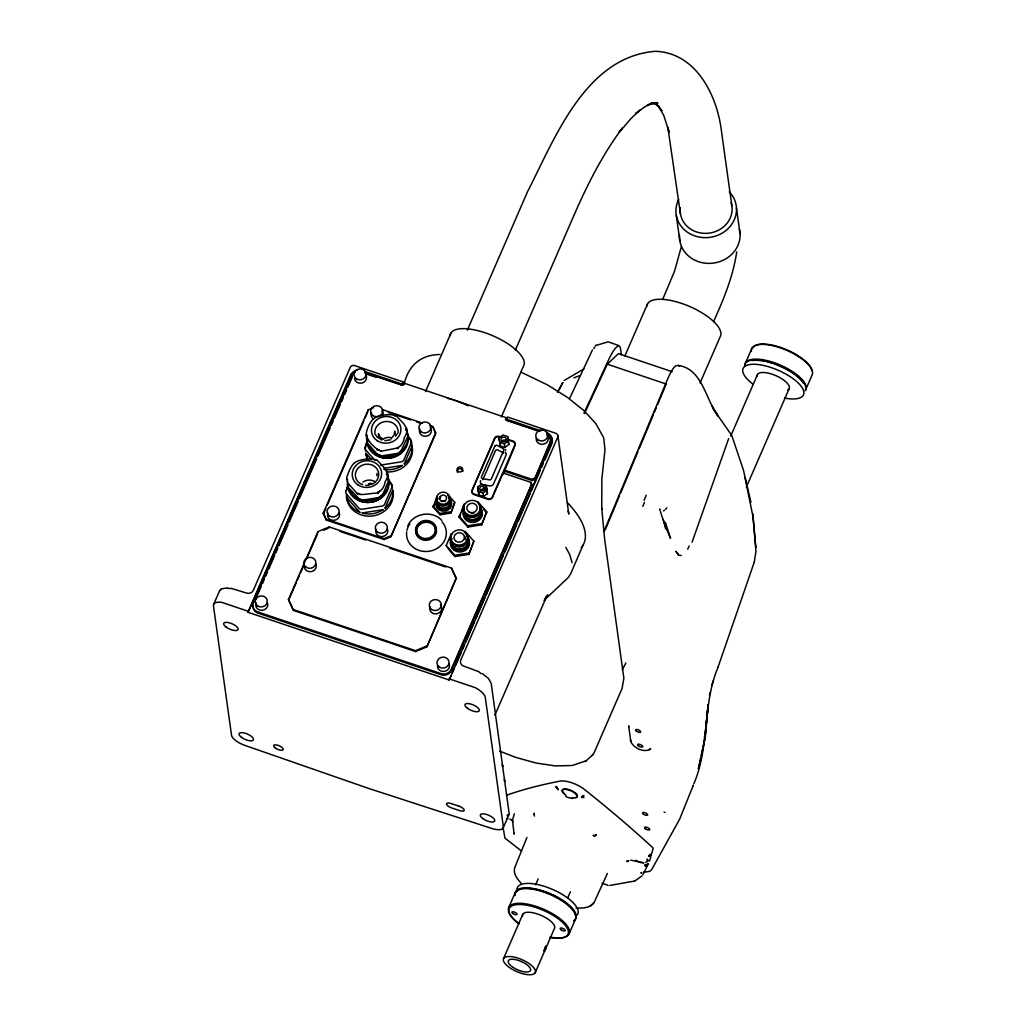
<?xml version="1.0" encoding="UTF-8"?>
<svg xmlns="http://www.w3.org/2000/svg" width="1026" height="1026" viewBox="0 0 1026 1026"><rect width="100%" height="100%" fill="white"/><g stroke="black" fill="none" stroke-linecap="round" stroke-linejoin="round"><path stroke-width="1.5" d="M359.677 500.611L359.793 500.355A19.084 17.237 -7.9 0 0 360.831 500.778M379.03 456.121L378.915 456.07A19.084 17.237 -7.9 0 0 380.069 456.532M509.204 813.849L491.172 683.226L488.325 678.276L482.438 673.697M514.308 813.81L512.487 820.261L514.116 834.189L514.257 833.407M379.62 490.813C379.376 492.852 385.096 486.529 384.93 482.246C391.945 469.844 383.147 474.602 387.918 474.794M398.858 446.566C398.614 448.618 404.334 442.283 404.167 437.999C411.182 425.598 402.384 430.369 407.155 430.548M507.524 815.093L507.383 815.939A1.462 1.321 -7.9 0 0 507.485 815.375L507.46 815.183M352.303 493.468L352.098 494.801L351.944 494.006M355.355 462.162C359.177 459.892 370.848 457.186 377.273 460.392L384.673 468.164L387.661 473.05M374.593 417.915C378.414 415.645 390.085 412.939 396.511 416.146L403.911 423.93L406.899 428.804M704.606 736.091L704.298 737.271M355.009 462.764C352.175 463.316 347.647 473.525 346.647 478.129L347.532 479.899L347.006 481.104L347.827 481.386L347.327 482.476L357.458 493.891C361.588 495.558 368.873 493.442 378.158 492.903L378.312 491.659L379.363 492.057M381.236 451.196L398.601 447.811M378.158 492.903L378.248 491.787L378.312 492.698M397.395 448.657L397.485 447.541L397.549 448.452M718.097 667.08C702.297 704.285 709.851 746.428 693.884 783.723M405.167 447.798L405.283 446.81L404.834 447.952M705.17 737.95L708.12 705.375M705.106 738.463L708.132 704.695L704.375 741.259M659.808 509.896L659.872 508.986L660.064 509.96M379.351 498.367L379.03 499.149M398.614 453.902L398.268 454.903L397.896 453.62M381.069 451.042C377.465 450.222 369.668 443.976 367 437.076C363.986 433.472 370.707 419.698 374.246 418.531M398.46 454.851L398.627 453.992M388.739 457.109L388.854 458.032L389.11 457.198A19.776 17.865 -7.9 0 0 389.931 457.109M372.861 501.752L372.874 501.534A19.084 17.237 -7.9 0 1 370.591 501.855M392.099 457.519L392.099 457.186A19.084 17.237 -7.9 0 1 388.674 457.724L388.816 458.045M346.801 479.424L347.468 479.796M366.038 435.191L366.705 435.55M405.809 428.637A20.815 18.814 -7.9 0 1 407.309 432.151L408.015 436.473A20.815 18.814 -7.9 0 1 401.961 450.491L398.088 453.364A20.815 18.814 -7.9 0 1 381.903 455.903L380.364 455.518A20.815 18.814 -7.9 0 1 378.863 455.018L377.311 454.364A20.815 18.814 -7.9 0 1 367.193 442.975L366.538 438.551A20.815 18.814 -7.9 0 1 366.795 434.755M736.719 251.845C733.154 276.238 723.715 299.271 713.57 321.574M376.952 475.782L376.914 473.435M681.405 246.573L674.467 271.428L662.655 299.451M700.207 761.035L704.118 742.542M700.63 758.381L698.373 768.846L699.899 762.344M701.271 755.38L705.144 737.425M709.441 694.948L709.941 692.742M367.462 440.744L367.244 442.963L377.337 454.313L381.916 455.852L398.05 453.325L400.756 451.453L407.873 436.371M754.238 562.274L755.97 551.295L752.853 514.616M711.916 685.099L713.121 680.969M718.149 666.836L754.187 562.363M692.05 542.241L728.678 438.564M692.755 786.647L693.332 785.172L693.037 785.929A33.024 0.949 -69.2 0 1 692.755 786.647L679.712 819.03L651.651 869.676L649.638 871.356L643.174 872.382M644.123 500.38L646.162 495.225M642.827 506.369L644.405 502.394M647.252 865.841L648.047 863.674A1.731 1.603 15.8 0 1 645.816 864.469L645.136 864.726L645.726 865.187A3.463 1.013 24.3 0 1 646.893 866.329L645.636 864.995C648.65 866.816 647.137 864.482 646.726 866.047M436.755 498.969L433.19 507.126L440 514.783L450.876 513.077L454.775 502.407L447.964 494.75L448.144 496.045M449.478 539.791L451.017 536.085M461.79 511.538L464.175 504.099L459.161 517.284L467.83 527.031L481.681 524.85L486.683 511.679L478.026 501.932L478.193 503.189M603.942 531.442L667.426 379.53A27.061 5.425 -72.3 0 1 677.122 365.602M605.327 529.698L619.473 495.853M620.692 492.903L637.915 451.709M639.147 448.772L653.293 414.927M654.524 411.977L656.371 407.566M657.589 404.629L666.207 384.032L607.289 364.204L584.474 413.593M582.986 545.216L570.738 573.662L568.263 577.535L544.049 600.402M451.081 675.595L449.17 679.994L248.061 612.33L350.52 375.17A8.67 7.836 -7.9 0 1 357.317 370.13M248.061 612.33L350.674 376.337A8.67 7.836 -7.9 0 1 355.304 371.925M255.461 599.646L261.194 586.449M262.476 583.525L264.387 579.126M265.657 576.202L267.568 571.803M268.838 568.866L274.583 555.682M275.853 552.757L277.764 548.359M279.034 545.422L287.96 524.914M289.229 521.977L298.156 501.47M299.425 498.533L316.624 458.981M317.906 456.044L330.013 428.201M331.283 425.277L333.194 420.878M334.463 417.954L340.196 404.757M341.478 401.833L343.389 397.434M344.659 394.51L346.57 390.111M347.84 387.174L352.303 376.927M429.817 425.546L432.78 426.547L435.806 433.485L390.919 536.713L384.173 539.522L326.268 520.041L323.254 513.103L368.142 409.874L373.541 407.63M323.37 513.988L325.896 508.178M327.166 505.267L363.832 420.929M365.102 418.018L367.629 412.208M288.473 599.453L317.97 531.609L329.218 526.941L451.44 568.071L456.275 578.151L426.906 646.867L415.658 651.536L293.423 610.419L288.473 599.453L293.423 610.419M289.217 598.889L296.129 583.012M297.373 580.126L299.259 575.804M300.515 572.906L304.286 564.249M306.8 558.477L317.457 533.943M348.199 486.106L345.762 491.723A23.418 21.161 -7.9 0 0 346.083 493.711L359.344 508.627A23.418 21.161 -7.9 0 0 361.421 509.332L382.608 505.998A23.418 21.161 -7.9 0 0 384.365 504.702L392.291 486.465A23.418 21.161 -7.9 0 0 391.97 484.477L387.892 479.886M368.052 440.462L365 447.477A23.418 21.161 -7.9 0 0 365.32 449.465L374.503 459.802M364.91 372.682L402.128 385.199L402.923 381.839L354.701 365.615A3.463 3.129 -7.9 0 0 350.199 367.488L253.345 590.258A5.207 4.707 -7.9 0 1 246.715 593.092L231.312 588.411L227.823 588.449M404 384.673C408.181 365.91 420.262 354.74 439.949 354.509M425.495 391.573L450.889 333.219M386.392 491.108L386.789 490.21M405.629 446.874L406.027 445.964M467.343 330.154L527.659 191.439C554.976 138.177 585.487 56.802 655.422 51.3C696.551 52.724 717.597 96.341 721.599 132.251L731.846 205.764M390.919 536.713L435.691 432.6M433.19 507.126L437.076 496.456L437.268 497.751M515.373 350.084L575.06 212.831C588.078 183.192 602.878 154.092 622.32 128.096L619.217 132.328L630.99 118.554L639.903 110.154L635.633 113.565L644.136 107.268L652.318 102.895L647.586 105.152L655.332 102.651L650.676 103.78L657.961 103.075L653.665 103.305M450.876 513.077L454.775 502.407M501.368 416.902L523.568 366.013A39.899 14.941 23.5 0 0 491.326 335.117A39.899 14.941 23.5 0 0 450.17 335.746M465.201 531.43L473.858 541.177L468.856 554.348L455.005 556.528L450.709 551.86L446.169 545.524L451.35 533.597L451.53 534.854M506.652 420.57L507.524 417.031L555.733 433.254A3.463 3.129 -7.9 0 1 557.669 437.294L460.802 660.064A5.207 4.707 -7.9 0 0 463.585 666.066L478.603 671.62L481.181 673.684M482.836 479.706L495.404 450.786A1.731 1.565 -7.9 0 1 497.918 449.965L503.638 453.03M426.906 646.867L456.275 578.151M253.05 605.84A7.81 7.054 -7.9 0 0 257.911 613.112L441.244 674.8A7.81 7.054 -7.9 0 0 451.376 670.594L531.686 484.336L530.724 482.323L503.061 473.012L492.442 497.418A3.463 3.129 -7.9 0 1 487.94 499.29L474.115 494.635A3.463 3.129 -7.9 0 1 472.178 490.608L494.686 438.833A3.463 3.129 -7.9 0 1 495.122 438.115M503.651 473.204L514.949 445.656A3.463 3.129 -7.9 0 0 513.808 442.001M468.856 554.348L473.858 541.177M481.681 524.85L486.683 511.679M531.686 484.336L451.209 669.414A7.81 7.054 -7.9 0 1 441.09 673.62L257.744 611.932A7.81 7.054 -7.9 0 1 253.384 602.865L352.136 375.747A7.81 7.054 -7.9 0 1 354.56 372.759M504.497 471.242L532.161 480.553L534.418 479.617L549.962 442.309A7.81 7.054 -7.9 0 0 547.384 434.088M534.418 479.617L550.128 443.476A7.81 7.054 -7.9 0 0 550.051 438.076M449.17 679.994L551.616 442.822A8.67 7.836 -7.9 0 0 546.781 432.754M452.351 672.671L454.261 668.272M455.544 665.335L461.277 652.151M462.546 649.214L464.457 644.815M465.74 641.891L474.653 621.358M475.936 618.434L484.862 597.914M486.132 594.977L503.343 555.399M504.612 552.475L516.719 524.619M518.002 521.695L530.109 493.839M531.378 490.903L540.304 470.383M541.574 467.458L543.498 463.059M544.768 460.123L551.783 444.001A8.67 7.836 -7.9 0 0 546.948 433.921M624.898 355.932L647.534 303.876M494.891 715.109L546.64 596.439L544.819 599.889L545.447 598.799M503.112 828.097L509.024 814.503M700.091 382.942L720.214 336.669A39.899 14.941 23.5 0 0 687.971 305.786A39.899 14.941 23.5 0 0 646.816 306.402M508.909 907.099L515.321 892.351M745.53 362.909L751.943 348.16M503.574 958.502L522.811 914.256M535.623 884.81L538.163 878.949M730.73 436.076L757.509 374.49M535.174 972.763A17.339 6.502 23.5 0 0 514.218 957.13A17.339 6.502 23.5 0 0 508.729 967.005A17.339 6.502 23.5 0 0 535.174 972.763L554.412 928.517A17.339 6.502 23.5 0 0 539.702 914.807A17.339 6.502 23.5 0 0 522.529 915.974M567.853 897.596L570.405 891.735M746.389 487.004L789.109 388.751M568.955 934.199L575.368 919.45M213.652 604.378L219.602 590.758L221.129 589.232M622.269 669.863L625.86 663.001M459.161 517.284L460.482 514.411M583.986 413.132L608.649 359.754A27.061 5.771 -70.5 0 1 620.512 348.737L621.371 354.842M388.328 477.936L388.097 476.487A20.815 18.814 -7.9 0 0 387.161 474.012M569.789 398.062L592.4 350.058M650.446 854.696L649.945 855.633A3.463 1.577 24.9 0 1 649.125 855.979A1.731 1.603 15.8 0 0 650.51 854.991L648.958 855.928L650.522 854.876A1.847 1.821 4.7 0 1 649.753 855.62L650.446 854.696L648.958 855.928M687.715 549.115L689.28 546.024M642.789 874.768L646.611 867.329M407.809 435.242L406.771 433.01M559.042 389.777L562.774 382.736M557.413 392.355L562.838 382.557M593.849 348.66L594.875 346.852M395.6 436.23L397.088 433.78M407.848 525.787C413.414 512.936 432.536 509.986 441.783 520.464M592.259 755.251L593.862 753.328L622.077 688.433L623.872 678.301L604.673 539.509L601.723 508.075L601.749 509.319L601.852 478.975L604.994 449.773L603.686 437.781L595.824 423.533L583.858 410.528L567.442 397.408L547.551 384.942L521.028 372.181M575.958 908.036C582.242 908.228 590.168 908.331 594.131 902.418L607.366 873.511M649.125 855.735L650.612 854.427L649.06 855.774L650.561 854.491L649.971 855.325M545.422 598.068L547.884 594.67M665.682 509.319L666.849 507.857M564.146 380.492L583.884 368.962M357.676 493.878L358.215 493.25L357.458 493.891M352.072 494.788L351.969 494.122M391.624 438.076L394.189 434.909L394.677 431.138L395.1 434.255M607.289 364.204L618.486 353.624L672.12 371.668M220.051 590.219L221.77 588.783L227.451 587.911M348.507 486.529L348.006 487.196L359.626 499.252A20.815 18.814 -7.9 0 0 361.126 499.752L362.665 500.149A20.815 18.814 -7.9 0 0 378.85 497.61L382.724 494.737A20.815 18.814 -7.9 0 0 388.777 480.809L388.008 476.41M499.624 751.096L515.206 757.214L536.047 763.023L555.117 765.896L572.175 765.511L586.141 760.792M585.243 761.613L593.195 754.405M590.219 906.086L593.939 902.726M376.696 449.644L377.453 449.003L376.914 449.644M359.78 493.814L358.831 494.442M379.017 449.568L378.043 450.132M641.853 875.935L635.068 880.847M399.345 454.249L400.178 453.633M380.107 498.495L380.941 497.879M499.021 437.897L502.945 434.986L507.588 436.55L508.806 444.553L504.882 447.451L500.239 445.887L499.021 437.897L499.521 441.424M500.239 445.887L499.739 442.36L504.382 443.925L508.306 441.013M477.667 487.004L481.592 484.092L486.234 485.657L487.453 493.66L483.528 496.558L478.885 495.007L477.667 487.004L478.167 490.531M478.885 495.007L478.385 491.467L483.028 493.031L486.952 490.133M506.844 417.928L403.693 383.031L402.474 385.071L365.243 372.541M663.45 510.871L664.54 510.32M634.812 881.001L609.79 885.489M323.716 530.16L327.935 528.416M323.254 513.103L326.153 519.156L384.045 538.637L390.803 535.828M504.343 470.062L532.007 479.373L534.251 478.437M293.308 609.534L415.53 650.664L426.778 645.995M596.157 345.339L595.542 345.582L608.123 341.838L618.396 345.377M573.906 377.825L579.69 375.683M390.855 439.744L384.814 440.693M368.488 483.823L371.002 483.118M368.655 484.823L371.617 483.99M643.456 862.622L640.288 862.533L635.671 860.275M389.918 457.891L390.97 457.724M380.659 465.086L401.846 461.764A23.418 21.161 -7.9 0 0 403.603 460.469L411.529 442.219A23.418 21.161 -7.9 0 0 411.208 440.231L408.156 436.781M384.199 468.279L402.359 465.432A23.418 21.161 -7.9 0 1 383.839 469.369M370.681 502.137L371.733 501.97M433.01 505.818L439.821 513.475L450.696 511.769M458.994 516.027L467.651 525.774L481.502 523.593M446.169 545.524L454.826 555.271L468.677 553.091M649.856 749.403L649.189 749.467L650.74 749.018C644.161 753.097 633.914 748.275 630.81 741.734L628.656 725.882L628.758 727.024M396.28 416.081L396.472 416.12M377.042 460.328L377.235 460.366M394.087 415.53L395.151 415.607M374.849 459.763L375.914 459.84M387.841 457.455L385.866 457.352M572.598 798.42L567.558 797.42L565.39 795.996M679.789 555.361L681.251 555.476M678.289 365.397L679.545 365.949L678.199 365.461C698.796 367.988 704.362 391.573 712.595 406.937L711.8 405.411L717.931 415.992L712.801 408.181M651.228 103.075L656.666 103.882L652.6 103.087L655.447 103.664M630.721 860.173L643.841 862.866M664.078 812.22L665.002 812.412M453.082 399.819L455.377 400.55M628.092 860.506L628.835 860.75M364.743 371.502L401.974 384.032M506.575 419.224L540.817 430.74M539.65 431.228L505.408 419.711L506.767 417.71M506.729 420.391L539.496 431.42M365.41 373.72L375.837 377.235M501.868 437.307L499.098 436.383A3.463 3.129 -7.9 0 0 494.609 438.243L472.101 490.018A3.463 3.129 -7.9 0 0 474.025 494.045L487.863 498.7A3.463 3.129 -7.9 0 0 492.365 496.828L514.872 445.066A3.463 3.129 -7.9 0 0 512.936 441.039L507.408 439.179M508.87 440.231L513.013 441.629M382.313 409.566L422.391 423.058M388.367 412.452L410.644 419.942M416.582 421.942L421.032 423.443M483.246 488.017L486.734 489.184L487.453 493.66M360.639 501.06L361.627 501.393M339.901 531.378L365.551 540.009M389.7 548.14L445.528 566.929M247.907 611.163L221.629 602.313A17.339 6.502 23.5 0 0 213.472 605.879L231.53 735.283A13.877 5.194 23.5 0 0 244.881 745.389L365.731 787.429A111.872 41.912 23.5 0 0 371.168 789.25L491.621 828.405A13.877 5.194 23.5 0 0 503.33 826.738L485.272 697.334A17.339 6.502 23.5 0 0 475.282 687.664L449.003 678.814M602.057 883.296L608.123 885.335M456.519 400.961L458.827 401.769A39.899 14.941 23.5 0 1 468.1 405.783M654.049 103.293L656.576 104.344L654.383 103.036M383.467 439.359L380.043 437.127L378.389 433.69L378.825 436.807M381.877 440.09L377.017 436.922L375.452 434.575M509.819 819.043L512.372 820.351M348.455 486.324C347.275 483.169 347.288 481.617 347.955 487.222A20.815 18.814 -7.9 0 0 358.074 498.598L362.678 500.098L378.889 497.533L382.685 494.699L388.636 480.617M654.447 103.216L659.077 106.55L655.794 103.767L661.962 110.667L658.948 106.973L663.86 115.656L669.17 132.559L667.836 127.25L680.443 213.831M521.516 851.067L504.959 838.114L503.343 828.893M352.008 494.199L352.033 494.224A19.776 17.865 -7.9 0 0 352.521 494.827M400.615 451.607L400.884 452.62M353.444 495.84L354.573 496.994M507.447 818.222L507.703 818.556A3.463 1.064 20.5 0 0 506.703 818.62M483.631 509.435L486.863 512.936M400.768 452.71L400.82 452.774A19.084 17.237 -7.9 0 1 399.896 453.428M370.937 458.879L365.833 453.146A23.418 21.161 -7.9 0 0 367.526 457.891M353.803 496.238L354.509 497.046L353.855 496.52M521.208 883.322C517.219 878.974 512.295 872.818 515.193 866.547L526.928 837.472M630.541 740.695L630.977 741.247L630.439 739.861L630.708 740.58M714.519 410.81L731.756 435.409L743.324 469.767L750.942 502.317M565.813 547.333L569.635 554.412L572.123 562.723M531.853 485.516L530.724 482.323M505.408 449.401L505.651 450.273M435.229 432.267L432.78 426.547M456.403 579.036L451.44 568.071M534.213 815.362L534.52 816.08M362.46 501.252L363.012 501.445A19.084 17.237 -7.9 0 1 361.909 501.137M665.425 522.516L670.542 538.406L665.451 526.248A26.253 1.937 68.6 0 1 660.487 511.512M568.096 510.833L568.814 514.103L557.887 435.678M663.347 519.605L665.669 528.929M744.991 477.513L752.725 515.347M508.806 444.553L507.588 436.55M736.45 207.932L740.041 233.659M676.301 215.357L679.892 241.097M532.007 479.373L532.161 480.553M504.382 443.925L504.882 447.451M503.061 473.012L503.215 474.192M486.234 485.657L486.734 489.184M483.028 493.031L483.528 496.558M467.651 525.774L467.83 527.031M454.826 555.271L455.005 556.528M439.821 513.475L440 514.783M402.923 381.839L403.346 384.904M388.521 456.621L388.674 457.724M415.53 650.664L415.658 651.536M368.142 409.874L368.257 410.759M384.045 538.637L384.173 539.522M329.218 526.941L329.333 527.826M326.153 519.156L326.268 520.041M317.97 531.609L318.086 532.494M379.12 498.174L379.235 499.072M752.802 513.885L755.841 547.461L755.777 546.717M739.387 229.247A30.357 27.433 -7.9 0 1 712.249 263.233A30.357 27.433 -7.9 0 1 679.533 235.172M729.294 191.798A30.357 27.433 -7.9 0 1 728.935 227.772A30.357 27.433 -7.9 0 1 689.639 233.595A30.357 27.433 -7.9 0 1 678.712 199.313M731.14 202.776A26.022 23.508 -7.9 0 1 708.197 233.235A26.022 23.508 -7.9 0 1 680.353 207.688M757.226 376.209A17.339 6.502 23.5 0 1 776.49 375.914A17.339 6.502 23.5 0 1 787.75 389.983M753.084 384.224A32.96 12.35 23.5 0 1 753.777 364.268A32.96 12.35 23.5 0 1 799.652 384.442A32.96 12.35 23.5 0 1 784.595 398.075M744.62 365.731A32.96 12.35 23.5 0 1 778.619 365.218A32.96 12.35 23.5 0 1 805.256 390.739M515.116 894.877A32.96 12.35 23.5 0 1 550.385 893.749A32.96 12.35 23.5 0 1 574.188 920.386M517.04 890.453A32.96 12.35 23.5 0 1 552.309 889.324A32.96 12.35 23.5 0 1 576.112 915.962M745.004 366.179A32.96 12.35 23.5 0 1 777.618 363.948A32.96 12.35 23.5 0 1 805.577 390.008L811.989 375.26A32.96 12.35 23.5 0 0 784.031 349.199A32.96 12.35 23.5 0 0 751.417 351.431M752.853 360.498A32.088 12.017 23.5 0 1 765.704 361.46M767.192 361.806A32.088 12.017 23.5 0 1 773.335 363.589M774.63 364.038A32.088 12.017 23.5 0 1 794.932 374.657M796.073 375.529A32.088 12.017 23.5 0 1 803.486 383.339M514.795 895.621A32.96 12.35 23.5 0 1 550.064 894.492A32.96 12.35 23.5 0 1 573.867 921.117M516.437 891.966A32.088 12.017 23.5 0 1 521.657 888.747M523.286 888.465A32.088 12.017 23.5 0 1 555.297 896.429A32.088 12.017 23.5 0 1 575.419 915.166M518.707 923.259A32.96 12.35 23.5 0 1 518.989 903.303A32.96 12.35 23.5 0 1 564.723 922.874A32.96 12.35 23.5 0 1 551.706 937.366M753.058 347.776A32.088 12.017 23.5 0 1 784.287 348.789A32.088 12.017 23.5 0 1 812.041 370.976M518.912 923.926A32.088 12.017 23.5 0 1 519.592 904.496A32.088 12.017 23.5 0 1 564.262 924.131A32.088 12.017 23.5 0 1 549.603 937.418M502.086 764.934A2.809 1.052 23.5 0 1 502.317 766.627M504.138 779.645A2.809 1.052 23.5 0 1 504.369 781.325M506.523 795.214A867.521 324.986 23.5 0 1 559.914 781.158A17.647 6.605 23.5 0 1 584.371 789.392A867.521 324.986 23.5 0 1 652.421 847.361A3.463 1.295 23.5 0 1 653.087 848.617L649.689 860.609A3.463 1.295 23.5 0 1 648.983 861.07M647.342 859.095A8.157 3.052 23.5 0 1 646.649 861.545M647.149 859.519A8.157 3.052 23.5 0 1 645.764 862.148M565.877 795.086A8.157 3.052 23.5 0 1 564.159 789.366A8.157 3.052 23.5 0 1 575.984 794.111A8.157 3.052 23.5 0 1 572.328 797.677M563.838 793.008A8.157 3.052 23.5 0 1 564.877 788.917A8.157 3.052 23.5 0 1 575.227 792.841A8.157 3.052 23.5 0 1 575.548 797.446M457.468 472.281A2.809 2.539 -7.9 0 1 459.648 468.702A2.809 2.539 -7.9 0 1 462.841 471.447M442.078 521.875A19.943 18.032 -7.9 0 1 431.856 550.693A19.943 18.032 -7.9 0 1 406.668 531.827M406.95 530.275A19.943 18.032 -7.9 0 1 409.746 524.042M449.055 663.668A6.066 5.489 -7.9 0 1 444.361 671.389A6.066 5.489 -7.9 0 1 437.474 665.489M267.324 602.519A6.066 5.489 -7.9 0 1 261.835 610.329A6.066 5.489 -7.9 0 1 256.128 602.929M546.999 435.345A6.066 5.489 -7.9 0 1 543.883 444.104A6.066 5.489 -7.9 0 1 536.226 438.371M366.077 375.401A6.066 5.489 -7.9 0 1 362.152 382.967A6.066 5.489 -7.9 0 1 354.509 378.658M447.349 398.229A39.899 14.941 23.5 0 1 451.94 399.46M346.403 490.364A23.418 21.161 -7.9 0 1 347.827 485.465M388.726 480.168A23.418 21.161 -7.9 0 1 392.483 488.145M392.984 491.351A23.418 21.161 -7.9 0 1 370.925 516.129A23.418 21.161 -7.9 0 1 346.506 494.455M365.512 451.158A23.418 21.161 -7.9 0 1 367.064 441.218M407.963 435.922A23.418 21.161 -7.9 0 1 411.721 443.899M411.118 443.091A23.418 21.161 -7.9 0 1 386.34 471.857M367.616 459.648A23.418 21.161 -7.9 0 1 365.949 454.364M387.353 528.8A6.066 5.489 -7.9 0 1 381.864 536.611A6.066 5.489 -7.9 0 1 376.157 529.224M339.106 512.564A6.066 5.489 -7.9 0 1 333.617 520.374A6.066 5.489 -7.9 0 1 327.91 512.987M430.15 427.303A6.066 5.489 -7.9 0 1 426.265 436.242A6.066 5.489 -7.9 0 1 419.762 428.932M381.903 411.067A6.066 5.489 -7.9 0 1 382.775 416.492M373.515 419.083A6.066 5.489 -7.9 0 1 371.515 412.696M440.5 604.904A6.066 5.489 -7.9 0 1 436.614 613.843A6.066 5.489 -7.9 0 1 430.112 606.533M315.854 563.915A6.066 5.489 -7.9 0 1 311.16 571.636A6.066 5.489 -7.9 0 1 304.273 565.736M480.309 490.697A2.603 2.347 -7.9 0 1 484.759 489.992M501.663 441.59A2.603 2.347 -7.9 0 1 506.459 441.411M480.091 506.741A9.542 8.618 -7.9 0 1 473.986 520.785A9.542 8.618 -7.9 0 1 463.778 509.306M481.592 510.217A9.542 8.618 -7.9 0 1 474.204 522.362A9.542 8.618 -7.9 0 1 463.38 513.077M451.042 501.137A7.81 7.054 -7.9 0 1 443.989 511.179A7.81 7.054 -7.9 0 1 436.653 501.676M449.786 498.008A7.81 7.054 -7.9 0 1 444.797 509.499A7.81 7.054 -7.9 0 1 436.435 500.098M467.266 536.239A9.542 8.618 -7.9 0 1 461.161 550.282A9.542 8.618 -7.9 0 1 450.953 538.791M468.767 539.714A9.542 8.618 -7.9 0 1 461.379 551.86A9.542 8.618 -7.9 0 1 450.555 542.574M427.303 521.49A10.401 9.401 -7.9 0 1 435.742 534.123A10.401 9.401 -7.9 0 1 419.878 538.586A10.401 9.401 -7.9 0 1 419.66 523.645M479.758 507.28A8.747 7.9 -7.9 0 1 473.537 519.784A8.747 7.9 -7.9 0 1 464.47 509.217M448.503 497.533A7.002 6.336 -7.9 0 1 449.234 505.856A7.002 6.336 -7.9 0 1 440.205 507.819A7.002 6.336 -7.9 0 1 437.127 500.008M420.391 537.945A9.542 8.618 -7.9 0 1 417.992 526.543A9.542 8.618 -7.9 0 1 430.369 523.055A9.542 8.618 -7.9 0 1 434.934 533.853M479.001 504.754A8.58 7.759 -7.9 0 1 473.499 517.399A8.58 7.759 -7.9 0 1 464.303 507.049M479.629 507.357A8.58 7.759 -7.9 0 1 474.358 519.502A8.58 7.759 -7.9 0 1 464.15 510.743M449.26 498.546A6.849 6.194 -7.9 0 1 444.386 508.345A6.849 6.194 -7.9 0 1 437.268 500.06M448.683 496.02A6.849 6.194 -7.9 0 1 445.169 505.921A6.849 6.194 -7.9 0 1 436.525 499.431M466.176 534.251A8.58 7.759 -7.9 0 1 461.764 546.653A8.58 7.759 -7.9 0 1 450.927 538.535M467.625 538.163A8.58 7.759 -7.9 0 1 459.866 549.205A8.58 7.759 -7.9 0 1 451.786 538.753M439.102 498.995A4.168 3.758 -7.9 0 1 439.897 497.161M439.461 498.7A4.168 3.758 -7.9 0 1 440.744 497.097M464.752 536.329A5.899 5.335 -7.9 0 1 465.188 539.048M465.265 538.317A5.899 5.335 -7.9 0 1 465.291 539.714M380.261 498.38A19.084 17.237 -7.9 0 1 371.207 502.137M368.732 502.381A19.084 17.237 -7.9 0 1 361.421 501.329M360.28 500.906A19.084 17.237 -7.9 0 1 353.521 496.186M352.546 494.994A19.084 17.237 -7.9 0 1 350.982 492.377M381.531 496.943A19.084 17.237 -7.9 0 1 378.812 498.957M388.059 456.942A17.096 15.557 -5.4 0 1 385.866 456.878M405.398 446.823A19.084 17.237 -7.9 0 1 386.712 458.147M385.481 458.083A19.084 17.237 -7.9 0 1 373.836 453.056M405.129 446.938A19.084 17.237 -7.9 0 1 404.642 447.9M398.999 454.095A19.084 17.237 -7.9 0 1 398.05 454.723M479.886 505.869A8.413 7.605 -7.9 0 1 472.281 516.681A8.413 7.605 -7.9 0 1 464.368 506.446M448.452 495.455A6.682 6.041 -7.9 0 1 444.181 505.292A6.682 6.041 -7.9 0 1 437.038 497.251M467.061 535.367A8.413 7.605 -7.9 0 1 460.559 546.076A8.413 7.605 -7.9 0 1 451.004 537.88M464.368 532.34A8.413 7.605 -7.9 0 1 465.945 533.687M387.353 475.718A20.815 18.814 -7.9 0 1 371.925 502.099A20.815 18.814 -7.9 0 1 347.519 483.182M407.091 432.613A20.815 18.814 -7.9 0 1 391.162 457.852A20.815 18.814 -7.9 0 1 366.731 440.167M471.332 513.475A5.207 4.707 -7.9 0 1 473.986 513.051M441.744 501.701A3.463 3.129 -7.9 0 1 445.169 501.163M362.704 484.708A11.709 10.581 -7.9 0 1 357.664 468.651A11.709 10.581 -7.9 0 1 376.209 467.959A11.709 10.581 -7.9 0 1 371.643 484.375M368.706 485.208A11.709 10.581 -7.9 0 1 365.654 485.311M374.913 433.87A11.709 10.581 -7.9 0 1 386.327 421.455A11.709 10.581 -7.9 0 1 398.088 432.998M362.858 482.156A9.978 9.016 -7.9 0 1 374.977 481.707M383.173 439.115A8.234 7.451 -7.9 0 1 391.316 437.845M567.391 502.625A123.146 46.132 23.5 0 1 581.242 547.692M495.763 437.512A3.463 3.129 -7.9 0 1 497.405 436.82M480.591 480.604A3.463 3.129 -7.9 0 0 483.105 484.785L489.684 485.862A3.463 3.129 -7.9 0 0 493.596 483.849L505.946 455.467A3.463 3.129 -7.9 0 0 505.177 452.107M467.766 538.111A8.747 7.9 -7.9 0 1 459.866 549.346A8.747 7.9 -7.9 0 1 451.645 538.701M380.813 497.148A19.776 17.865 -7.9 0 1 380.159 497.623M371.515 501.214A19.776 17.865 -7.9 0 1 370.694 501.342M360.575 500.316A19.776 17.865 -7.9 0 1 359.818 500.034M400.05 452.902A19.776 17.865 -7.9 0 1 399.396 453.389M544.036 950.666C545.486 953.629 547.499 938.739 544.036 950.666M583.704 797.228C583.448 798.433 583.602 796.92 583.704 797.228M582.191 796.663C580.678 797.856 582.075 797.612 582.435 796.638A1.757 0.949 -51.5 0 0 583.153 796.138L583.909 795.458L582.191 796.663M641.314 872.985L641.276 873.229A3.463 1.347 54.2 0 0 640.994 872.767L641.314 872.985M503.407 828.303L503.407 828.303M583.666 797.523L583.666 797.523M646.867 864.828L645.905 864.841L646.842 864.88A2.616 0.846 22.3 0 0 647.637 864.815L646.111 864.726L646.867 864.828M392.804 490.146L384.878 508.383A23.418 21.161 -7.9 0 0 392.804 490.146M412.042 445.9L404.116 464.137A23.418 21.161 -7.9 0 0 412.042 445.9M494.776 446.297L481.579 476.667A1.731 1.565 -7.9 0 0 482.836 478.757L489.402 479.822A1.731 1.565 -7.9 0 0 491.364 478.821L503.702 450.44A1.731 1.565 -7.9 0 0 503.009 448.542L497.302 445.476A1.731 1.565 -7.9 0 0 494.776 446.297M646.829 865.829L645.572 865.072L646.855 865.777M556.554 786.544L556.451 786.737A1.731 1.141 68.9 0 0 557.08 788.071L558.247 789.763L557.105 788.058A1.757 1.424 79 0 1 556.618 787.211L556.554 786.544M647.893 864.213L647.226 864.726L647.765 864.264M582.383 797.407L581.601 797.42L582.409 797.356M596.247 834.625L595.747 835.241L596.247 834.625M556.515 787.391L556.464 787.455A1.937 0.731 53.4 0 1 556.002 786.621L556.246 786.775A1.795 0.795 58.7 0 0 556.528 787.391M534.354 813.4L533.995 814.464L534.354 813.4M595.067 835.844L594.464 836.241L595.131 835.805M383.121 509.678L361.934 513A23.418 21.161 -7.9 0 0 383.121 509.678M594.067 835.42L593.336 835.523L594.067 835.42M627.784 861.289L626.694 861.417L627.784 861.289M507.485 819.146L506.947 819.12A3.463 1.064 20.6 0 1 507.485 819.146M459.084 806.231L451.042 803.525A5.207 1.949 23.5 0 0 446.528 804.115A5.207 1.949 23.5 0 0 451.658 807.937L459.699 810.643A5.207 1.949 23.5 0 0 464.214 810.065A5.207 1.949 23.5 0 0 459.084 806.231M645.174 865.559L644.803 865.341A3.463 1.064 27.2 0 1 645.931 866.188L645.174 865.559M359.857 512.307L346.596 497.392A23.418 21.161 -7.9 0 0 359.857 512.307M678.802 555.322L676.031 551.462L678.802 555.322M512.82 821.762L512.551 821.044L512.82 821.762M511.923 966.582A12.145 4.553 23.5 0 0 530.442 970.622A12.145 4.553 23.5 0 0 515.77 959.682A12.145 4.553 23.5 0 0 511.923 966.582M512.769 913.486A2.809 1.052 23.5 0 0 517.053 914.423A2.809 1.052 23.5 0 0 513.654 911.883A2.809 1.052 23.5 0 0 512.769 913.486M561.017 929.723A2.809 1.052 23.5 0 0 565.3 930.659A2.809 1.052 23.5 0 0 561.902 928.12A2.809 1.052 23.5 0 0 561.017 929.723M636.415 731.153A2.809 1.052 23.5 0 0 640.699 732.089A2.809 1.052 23.5 0 0 637.3 729.563A2.809 1.052 23.5 0 0 636.415 731.153M638.454 745.864A2.809 1.052 23.5 0 0 642.751 746.8A2.809 1.052 23.5 0 0 639.352 744.26A2.809 1.052 23.5 0 0 638.454 745.864M643.379 814.08A2.809 1.052 23.5 0 0 647.663 815.016A2.809 1.052 23.5 0 0 644.264 812.489A2.809 1.052 23.5 0 0 643.379 814.08M645.431 828.79A2.809 1.052 23.5 0 0 649.715 829.726A2.809 1.052 23.5 0 0 646.316 827.187A2.809 1.052 23.5 0 0 645.431 828.79M275.263 747.98A5.207 1.949 23.5 0 0 283.202 749.698A5.207 1.949 23.5 0 0 276.905 745.017A5.207 1.949 23.5 0 0 275.263 747.98M226.118 627.078A7.81 2.924 23.5 0 0 238.019 629.669A7.81 2.924 23.5 0 0 228.593 622.628A7.81 2.924 23.5 0 0 226.118 627.078M241.495 737.361A7.81 2.924 23.5 0 0 253.396 739.951A7.81 2.924 23.5 0 0 243.97 732.91A7.81 2.924 23.5 0 0 241.495 737.361M482.746 818.53A7.81 2.924 23.5 0 0 494.647 821.121A7.81 2.924 23.5 0 0 485.208 814.08A7.81 2.924 23.5 0 0 482.746 818.53M467.356 708.248A7.81 2.924 23.5 0 0 479.257 710.838A7.81 2.924 23.5 0 0 469.831 703.81A7.81 2.924 23.5 0 0 467.356 708.248M458.122 471.537A2.809 2.539 -7.9 0 0 462.598 469.677A2.809 2.539 -7.9 0 0 458.699 467.138A2.809 2.539 -7.9 0 0 458.122 471.537M439.397 667.092A6.066 5.489 -7.9 0 0 449.029 663.091A6.066 5.489 -7.9 0 0 440.629 657.602A6.066 5.489 -7.9 0 0 439.397 667.092M257.654 605.943A6.066 5.489 -7.9 0 0 267.299 601.941A6.066 5.489 -7.9 0 0 258.885 596.452A6.066 5.489 -7.9 0 0 257.654 605.943M538.15 439.974A6.066 5.489 -7.9 0 0 547.781 435.973A6.066 5.489 -7.9 0 0 539.381 430.497A6.066 5.489 -7.9 0 0 538.15 439.974M356.407 378.825A6.066 5.489 -7.9 0 0 366.051 374.823A6.066 5.489 -7.9 0 0 357.638 369.347A6.066 5.489 -7.9 0 0 356.407 378.825M377.696 532.225A6.066 5.489 -7.9 0 0 387.341 528.223A6.066 5.489 -7.9 0 0 378.927 522.734A6.066 5.489 -7.9 0 0 377.696 532.225M329.449 515.988A6.066 5.489 -7.9 0 0 339.093 511.987A6.066 5.489 -7.9 0 0 330.68 506.511A6.066 5.489 -7.9 0 0 329.449 515.988M421.301 431.946A6.066 5.489 -7.9 0 0 430.946 427.945A6.066 5.489 -7.9 0 0 422.532 422.455A6.066 5.489 -7.9 0 0 421.301 431.946M373.054 415.71A6.066 5.489 -7.9 0 0 382.698 411.708A6.066 5.489 -7.9 0 0 374.285 406.219A6.066 5.489 -7.9 0 0 373.054 415.71M431.638 609.547A6.066 5.489 -7.9 0 0 441.283 605.545A6.066 5.489 -7.9 0 0 432.869 600.056A6.066 5.489 -7.9 0 0 431.638 609.547M306.197 567.34A6.066 5.489 -7.9 0 0 315.841 563.338A6.066 5.489 -7.9 0 0 307.428 557.849A6.066 5.489 -7.9 0 0 306.197 567.34M480.758 490.492A2.603 2.347 -7.9 0 0 484.888 488.774A2.603 2.347 -7.9 0 0 481.284 486.427A2.603 2.347 -7.9 0 0 480.758 490.492M502.112 441.385A2.603 2.347 -7.9 0 0 506.241 439.667A2.603 2.347 -7.9 0 0 502.637 437.32A2.603 2.347 -7.9 0 0 502.112 441.385M419.724 537.56A10.401 9.401 -7.9 0 0 436.255 530.698A10.401 9.401 -7.9 0 0 421.84 521.298A10.401 9.401 -7.9 0 0 419.724 537.56M420.25 536.919A9.542 8.618 -7.9 0 0 435.396 530.622A9.542 8.618 -7.9 0 0 422.186 522.016A9.542 8.618 -7.9 0 0 420.25 536.919M466.997 514.193A8.413 7.605 -7.9 0 0 480.36 508.652A8.413 7.605 -7.9 0 0 468.702 501.06A8.413 7.605 -7.9 0 0 466.997 514.193M439.077 503.176A6.682 6.041 -7.9 0 0 449.696 498.777A6.682 6.041 -7.9 0 0 440.436 492.736A6.682 6.041 -7.9 0 0 439.077 503.176M454.172 543.69A8.413 7.605 -7.9 0 0 467.535 538.15A8.413 7.605 -7.9 0 0 455.877 530.557A8.413 7.605 -7.9 0 0 454.172 543.69M468.908 511.82A5.207 4.707 -7.9 0 0 477.18 508.396A5.207 4.707 -7.9 0 0 469.972 503.689A5.207 4.707 -7.9 0 0 468.908 511.82M441 500.803A3.463 3.129 -7.9 0 0 446.515 498.508A3.463 3.129 -7.9 0 0 441.706 495.378A3.463 3.129 -7.9 0 0 441 500.803M456.083 541.318A5.207 4.707 -7.9 0 0 464.355 537.893A5.207 4.707 -7.9 0 0 457.147 533.187A5.207 4.707 -7.9 0 0 456.083 541.318M358.138 485.003A14.749 13.325 -7.9 0 0 381.557 475.282A14.749 13.325 -7.9 0 0 361.126 461.969A14.749 13.325 -7.9 0 0 358.138 485.003M377.376 440.757A14.749 13.325 -7.9 0 0 400.794 431.035A14.749 13.325 -7.9 0 0 380.364 417.723A14.749 13.325 -7.9 0 0 377.376 440.757"/></g></svg>
